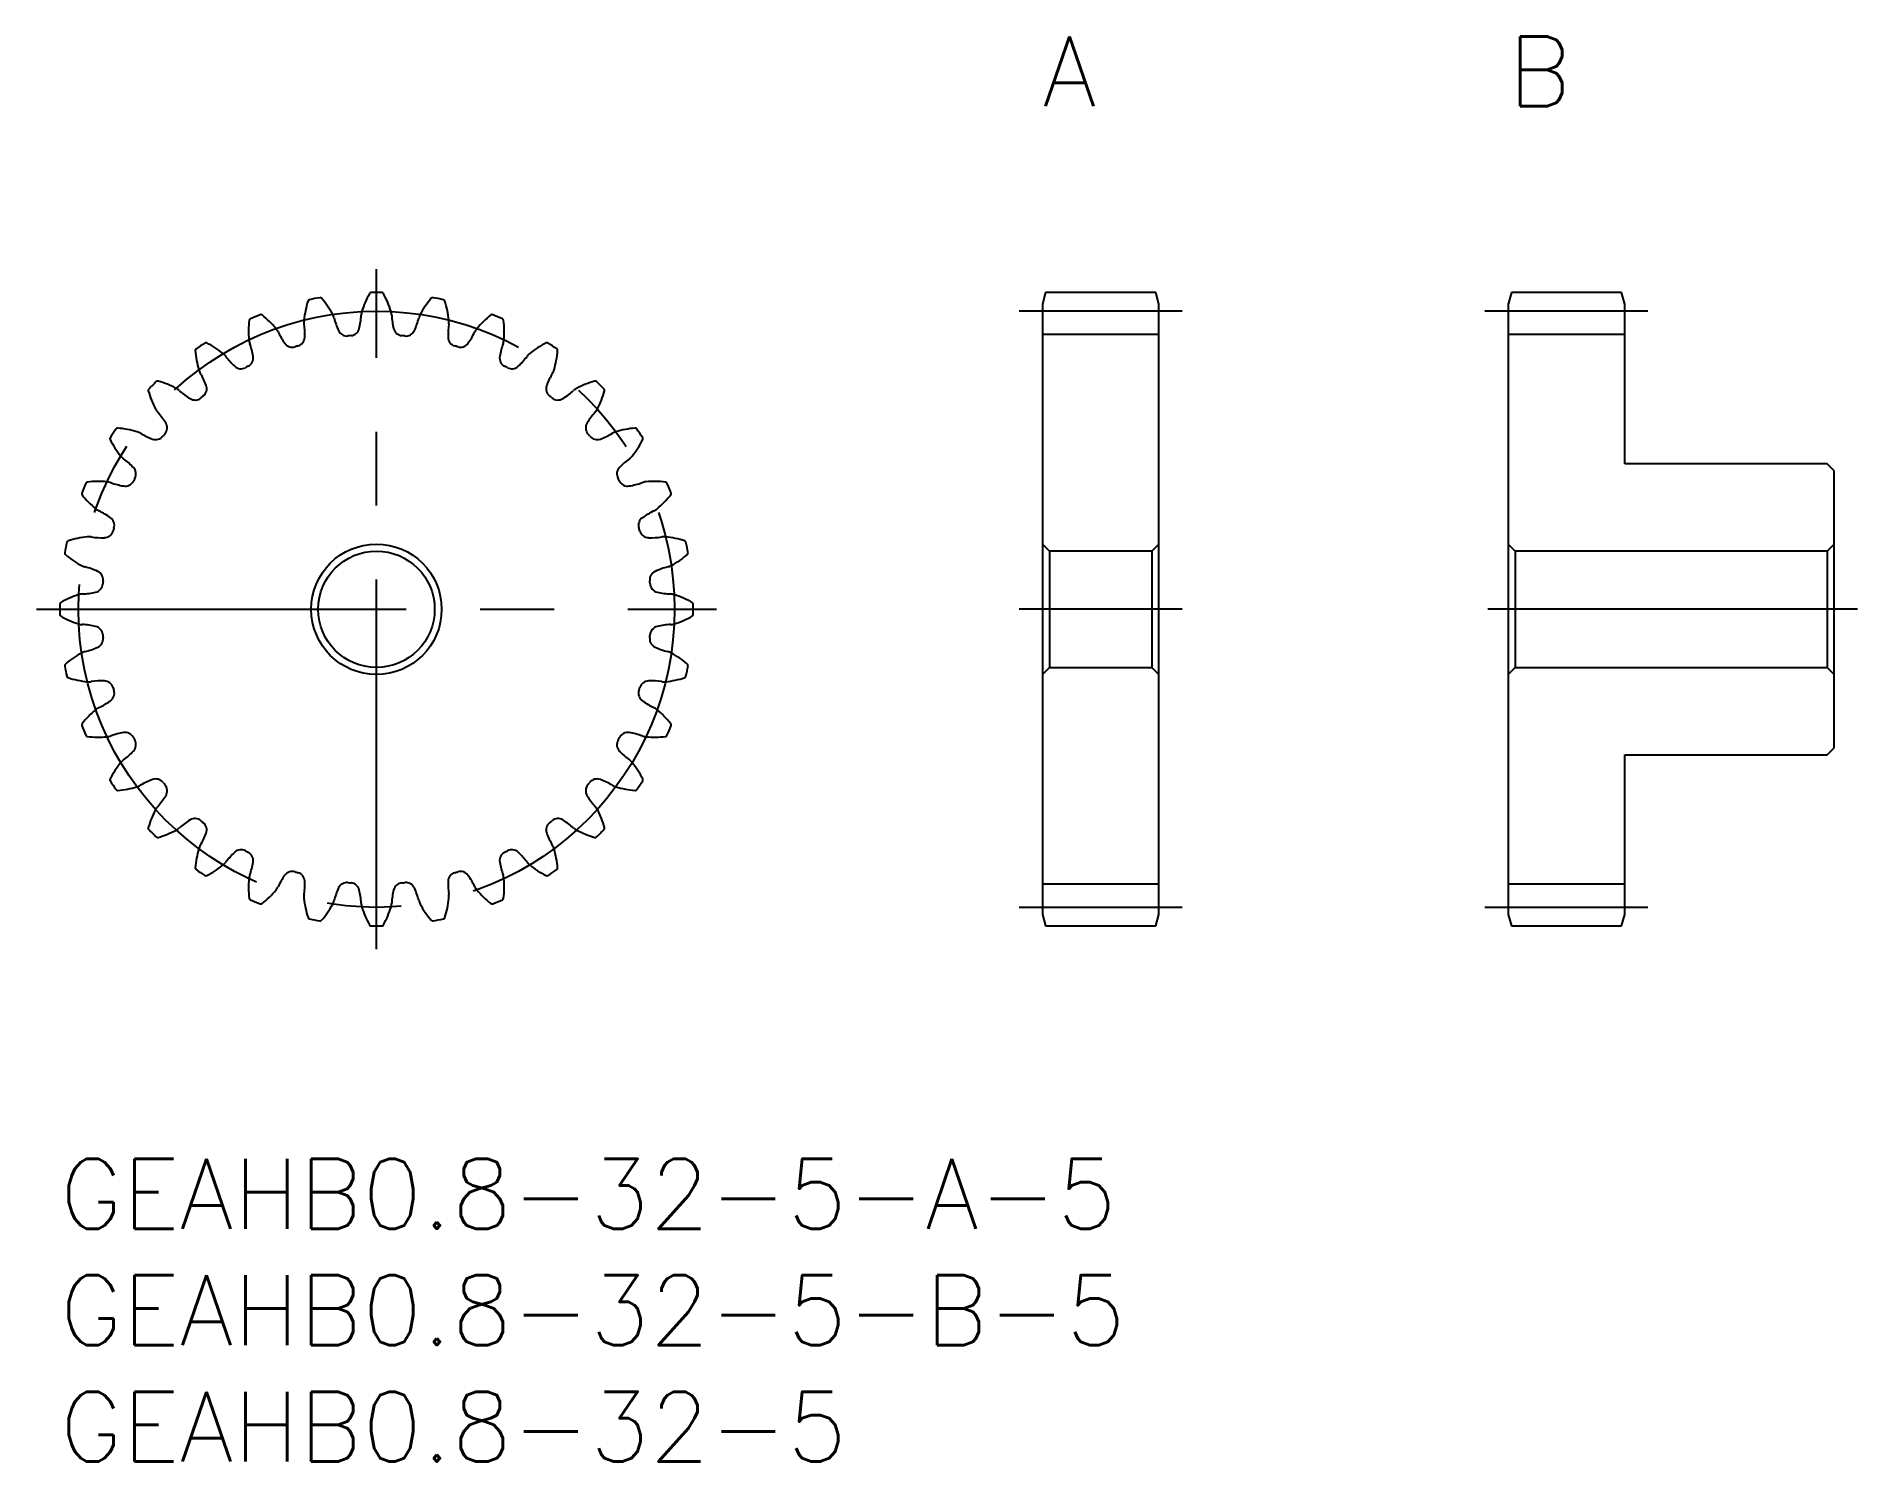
# Model space of a CAD drawing. Extents: x -1 to 77.2, y -13 to 48.2.
import ezdxf

# ---------------------------------------------------------------- set-up
doc = ezdxf.new("R2010")
doc.units = 0
doc.header["$LTSCALE"] = 0.5
doc.linetypes.add('CENTER', pattern=[50.8, 31.75, -6.35, 6.35, -6.35])
for name, color, linetype in [('MSM_CENTER', 1, 'CENTER'), ('MSM_CONTINUOUS', 7, 'CONTINUOUS'), ('MSM_PART_NUMBER', 7, 'CONTINUOUS')]:
    doc.layers.add(name, color=color, linetype=linetype)
doc.styles.get("Standard").update_dxf_attribs({"font": 'txt.shx', "height": 1, "bigfont": 'bigfont.shx'})

# ---------------------------------------------------------------- blocks, each defined once
blk = doc.blocks.new('*U3')
at = {"layer": 'MSM_PART_NUMBER'}
blk.add_text('A', height=3, dxfattribs=at).set_placement((42.2, 45.2))
blk = doc.blocks.new('*U4')
at = {"layer": 'MSM_PART_NUMBER'}
blk.add_text('B', height=3, dxfattribs=at).set_placement((62.2, 45.2))
blk = doc.blocks.new('*U5')
at = {"layer": 'MSM_PART_NUMBER'}
blk.add_text('GEAHB0.8-32-5-A-5', height=3, dxfattribs=at).set_placement((0, -3))
blk = doc.blocks.new('*U6')
at = {"layer": 'MSM_PART_NUMBER'}
blk.add_text('GEAHB0.8-32-5-B-5', height=3, dxfattribs=at).set_placement((0, -8))
blk = doc.blocks.new('*U7')
at = {"layer": 'MSM_PART_NUMBER'}
blk.add_text('GEAHB0.8-32-5', height=3, dxfattribs=at).set_placement((0, -13))

msp = doc.modelspace()

# ---------------------------------------------------------------- linework, layer by layer
at = {"layer": 'MSM_CENTER'}
for p, q in [((13.6, 9), (13.6, 38.2)), ((48.2, 36.4), (41.2, 36.4)), ((68.2, 36.4), (61.2, 36.4)), ((-1, 23.6), (28.2, 23.6)), ((48.2, 23.6), (41.2, 23.6)), ((77.2, 23.6), (61.2, 23.6)), ((48.2, 10.8), (41.2, 10.8)), ((68.2, 10.8), (61.2, 10.8))]:
    msp.add_line(p, q, dxfattribs=at)
msp.add_circle((13.6, 23.6), 12.8, dxfattribs=at)
at = {"layer": 'MSM_CONTINUOUS'}
for p, q in [((42.334, 37.2), (42.2, 36.7)), ((47.066, 37.2), (42.334, 37.2)), ((47.2, 36.7), (47.066, 37.2)), ((62.334, 37.2), (62.2, 36.7)), ((67.066, 37.2), (62.334, 37.2)), ((67.2, 36.7), (67.066, 37.2)), ((42.2, 36.7), (42.2, 10.5)), ((47.2, 10.5), (47.2, 36.7)), ((62.2, 36.7), (62.2, 10.5)), ((67.2, 29.85), (67.2, 36.7)), ((47.2, 35.4), (42.2, 35.4)), ((67.2, 35.4), (62.2, 35.4)), ((75.9, 29.85), (67.2, 29.85)), ((76.2, 29.55), (75.9, 29.85)), ((76.2, 17.65), (76.2, 29.55)), ((42.2, 26.4), (42.5, 26.1)), ((42.5, 26.1), (42.5, 21.1)), ((46.9, 26.1), (42.5, 26.1)), ((46.9, 26.1), (47.2, 26.4)), ((46.9, 26.1), (46.9, 21.1)), ((62.2, 26.4), (62.5, 26.1)), ((62.5, 26.1), (62.5, 21.1)), ((75.9, 26.1), (62.5, 26.1)), ((75.9, 26.1), (76.2, 26.4)), ((75.9, 26.1), (75.9, 21.1)), ((42.5, 21.1), (42.2, 20.8)), ((42.5, 21.1), (46.9, 21.1)), ((47.2, 20.8), (46.9, 21.1)), ((62.5, 21.1), (62.2, 20.8)), ((62.5, 21.1), (75.9, 21.1)), ((76.2, 20.8), (75.9, 21.1)), ((67.2, 10.5), (67.2, 17.35)), ((67.2, 17.35), (75.9, 17.35)), ((75.9, 17.35), (76.2, 17.65)), ((47.2, 11.8), (42.2, 11.8)), ((67.2, 11.8), (62.2, 11.8)), ((42.2, 10.5), (42.334, 10)), ((47.066, 10), (47.2, 10.5)), ((62.2, 10.5), (62.334, 10)), ((67.066, 10), (67.2, 10.5)), ((42.334, 10), (47.066, 10)), ((62.334, 10), (67.066, 10))]:
    msp.add_line(p, q, dxfattribs=at)
for radius in [2.8, 2.5]:
    msp.add_circle((13.6, 23.6), radius, dxfattribs=at)
for centre, radius, start, end in [((14.468, 35.603), 4, 161.99801, 174.0625), ((10.74, 36.814), 0.08, 102.21124, 161.99801), ((13.6, 23.6), 13.6, 100.28876, 102.21124), ((11.185, 36.903), 0.08, 40.50199, 100.28876), ((8.205, 34.357), 4, 28.4375, 40.50199), ((16.793, 35.203), 4, 150.74801, 162.8125), ((13.373, 37.118), 0.08, 90.96124, 150.74801), ((13.6, 23.6), 13.6, 89.03876, 90.96124), ((13.827, 37.118), 0.08, 29.25199, 89.03876), ((10.407, 35.203), 4, 17.1875, 29.25199), ((18.995, 34.357), 4, 139.49801, 151.5625), ((16.015, 36.903), 0.08, 79.71124, 139.49802), ((13.6, 23.6), 13.6, 77.78876, 79.71124), ((16.46, 36.814), 0.08, 18.00199, 77.78876), ((12.732, 35.603), 4, 5.9375, 18.00199), ((12.11, 35.541), 4, 173.24801, 185.3125), ((8.217, 36.002), 0.08, 113.46124, 173.24801), ((13.6, 23.6), 13.6, 111.53876, 113.46124), ((8.636, 36.176), 0.08, 51.75199, 111.53876), ((6.21, 33.097), 4, 39.6875, 51.75199), ((11.144, 35.948), 0.657, 174.06249, 188.32782), ((11.144, 35.948), 0.657, 14.17218, 28.43752), ((14.884, 36.893), 3.2, 194.17217, 204.44332), ((9.748, 36.387), 3.2, 346.80668, 357.07783), ((13.6, 36.19), 0.657, 162.81249, 177.07782), ((13.6, 36.19), 0.657, 2.92218, 17.18752), ((17.452, 36.387), 3.2, 182.92217, 193.19332), ((12.316, 36.893), 3.2, 335.55668, 345.82783), ((16.056, 35.948), 0.657, 151.56249, 165.82782), ((16.056, 35.948), 0.657, 351.67218, 5.93751), ((20.99, 33.097), 4, 128.24801, 140.3125), ((18.564, 36.176), 0.08, 68.46124, 128.24801), ((13.6, 23.6), 13.6, 66.53876, 68.46124), ((18.983, 36.002), 0.08, 6.75199, 66.53876), ((15.09, 35.541), 4, 354.6875, 6.75199), ((8.782, 35.232), 0.657, 25.42218, 39.68752), ((12.266, 36.888), 3.2, 205.42217, 215.69332), ((10.125, 35.295), 0.4, 286.54713, 358.05668), ((7.327, 35.39), 3.2, 358.05668, 8.32783), ((12.335, 35.734), 0.4, 204.44332, 275.95289), ((13.6, 23.6), 11.8, 95.29713, 95.95286), ((12.474, 35.748), 0.4, 275.29713, 346.80668), ((14.726, 35.748), 0.4, 193.19332, 264.70289), ((13.6, 23.6), 11.8, 84.04713, 84.70286), ((14.865, 35.734), 0.4, 264.04713, 335.55668), ((19.873, 35.39), 3.2, 171.67217, 181.94332), ((17.075, 35.295), 0.4, 181.94332, 253.45291), ((14.934, 36.888), 3.2, 324.30668, 334.57783), ((18.418, 35.232), 0.657, 140.31249, 154.57782), ((5.901, 34.714), 0.08, 124.71124, 184.49801), ((9.809, 35.021), 4, 184.49801, 196.5625), ((13.6, 23.6), 13.6, 122.78876, 124.71124), ((6.278, 34.966), 0.08, 63.00199, 122.78876), ((4.499, 31.473), 4, 50.9375, 63.00199), ((6.605, 34.068), 0.657, 36.67218, 50.93752), ((9.699, 36.372), 3.2, 216.67217, 226.94332), ((7.911, 34.392), 0.4, 297.79713, 9.30668), ((8.782, 35.232), 0.657, 185.31248, 199.57782), ((5.147, 33.939), 3.2, 9.30668, 19.57783), ((9.992, 35.254), 0.4, 215.69332, 287.20284), ((13.6, 23.6), 11.8, 106.54713, 107.20287), ((13.6, 23.6), 11.8, 72.79713, 73.45286), ((17.208, 35.254), 0.4, 252.79713, 324.30668), ((19.289, 34.392), 0.4, 170.69331, 242.20287), ((22.053, 33.939), 3.2, 160.42217, 170.69332), ((18.418, 35.232), 0.657, 340.42218, 354.68751), ((17.501, 36.372), 3.2, 313.05668, 323.32783), ((20.595, 34.068), 0.657, 129.06249, 143.32782), ((22.701, 31.473), 4, 116.99801, 129.0625), ((20.922, 34.966), 0.08, 57.21124, 116.99801), ((13.6, 23.6), 13.6, 55.28876, 57.21124), ((17.391, 35.021), 4, 343.4375, 355.50199), ((21.299, 34.714), 0.08, 355.50199, 55.28876), ((6.605, 34.068), 0.657, 196.56249, 210.82782), ((3.293, 32.092), 3.2, 20.55668, 30.82783), ((7.787, 34.326), 0.4, 226.94332, 298.45284), ((13.6, 23.6), 11.8, 117.79713, 118.45287), ((13.6, 23.6), 11.8, 61.54713, 62.20287), ((19.413, 34.326), 0.4, 241.54713, 313.05668), ((23.907, 32.092), 3.2, 149.17217, 159.44332), ((20.595, 34.068), 0.657, 329.17218, 343.43751), ((3.881, 32.998), 0.08, 135.96124, 195.74801), ((7.654, 34.062), 4, 195.74801, 207.8125), ((13.6, 23.6), 13.6, 134.03876, 135.96124), ((4.202, 33.319), 0.08, 74.25199, 134.03876), ((3.138, 29.546), 4, 62.1875, 74.25199), ((4.697, 32.503), 0.657, 47.92218, 62.18752), ((7.282, 35.366), 3.2, 227.92217, 238.19332), ((5.914, 33.075), 0.4, 309.04713, 20.55668), ((21.286, 33.075), 0.4, 159.44331, 230.95287), ((19.918, 35.366), 3.2, 301.80668, 312.07783), ((22.503, 32.503), 0.657, 117.81249, 132.07782), ((24.062, 29.546), 4, 105.74801, 117.8125), ((22.998, 33.319), 0.08, 45.96124, 105.74801), ((13.6, 23.6), 13.6, 44.03876, 45.96124), ((19.546, 34.062), 4, 332.1875, 344.25199), ((23.319, 32.998), 0.08, 344.25199, 44.03876), ((4.697, 32.503), 0.657, 207.81249, 222.07782), ((1.834, 29.918), 3.2, 31.80668, 42.07783), ((5.807, 32.986), 0.4, 238.19332, 309.70284), ((13.6, 23.6), 11.8, 129.04713, 129.70287), ((13.6, 23.6), 11.8, 50.29713, 50.95287), ((21.393, 32.986), 0.4, 230.29713, 301.80668), ((25.366, 29.918), 3.2, 137.92217, 148.19332), ((22.503, 32.503), 0.657, 317.92218, 332.18752), ((13.6, 23.6), 13.6, 145.28876, 147.21124), ((2.486, 31.299), 0.08, 85.50199, 145.28876), ((2.179, 27.391), 4, 73.4375, 85.50199), ((4.214, 31.393), 0.4, 320.29713, 31.80668), ((22.986, 31.393), 0.4, 148.19332, 219.70287), ((25.021, 27.391), 4, 94.49801, 106.5625), ((24.714, 31.299), 0.08, 34.71124, 94.49801), ((13.6, 23.6), 13.6, 32.78876, 34.71124), ((2.234, 30.922), 0.08, 147.21124, 206.99801), ((5.727, 32.701), 4, 206.99801, 219.0625), ((3.132, 30.595), 0.657, 59.17218, 73.43752), ((5.108, 33.907), 3.2, 239.17217, 249.44332), ((4.125, 31.286), 0.4, 249.44332, 320.95284), ((13.6, 23.6), 11.8, 140.29713, 140.95287), ((13.6, 23.6), 11.8, 39.04713, 39.70287), ((23.075, 31.286), 0.4, 219.04713, 290.55668), ((22.092, 33.907), 3.2, 290.55668, 300.82783), ((24.068, 30.595), 0.657, 106.56249, 120.82782), ((21.473, 32.701), 4, 320.9375, 333.00199), ((24.966, 30.922), 0.08, 333.00199, 32.78876), ((3.132, 30.595), 0.657, 219.06248, 233.32782), ((0.828, 27.501), 3.2, 43.05668, 53.32783), ((26.372, 27.501), 3.2, 126.67217, 136.94332), ((24.068, 30.595), 0.657, 306.67218, 320.93752), ((13.6, 23.6), 13.6, 156.53876, 158.46124), ((1.198, 28.983), 0.08, 96.75199, 156.53876), ((1.659, 25.09), 4, 84.6875, 96.75199), ((1.968, 28.418), 0.657, 70.42218, 84.68752), ((3.261, 32.053), 3.2, 250.42217, 260.69332), ((2.808, 29.289), 0.4, 260.69332, 332.20289), ((13.6, 23.6), 11.8, 151.54713, 152.20286), ((2.874, 29.413), 0.4, 331.54713, 43.05668), ((24.326, 29.413), 0.4, 136.94332, 208.45287), ((13.6, 23.6), 11.8, 27.79713, 28.45287), ((24.392, 29.289), 0.4, 207.79713, 279.30668), ((23.939, 32.053), 3.2, 279.30668, 289.57783), ((25.232, 28.418), 0.657, 95.31249, 109.57782), ((25.541, 25.09), 4, 83.24801, 95.3125), ((26.002, 28.983), 0.08, 23.46124, 83.24801), ((13.6, 23.6), 13.6, 21.53876, 23.46124), ((1.024, 28.564), 0.08, 158.46124, 218.24801), ((4.103, 30.99), 4, 218.24801, 230.3125), ((23.097, 30.99), 4, 309.6875, 321.75199), ((26.176, 28.564), 0.08, 321.75199, 21.53876), ((1.968, 28.418), 0.657, 230.31249, 244.57782), ((0.312, 24.934), 3.2, 54.30668, 64.57783), ((1.946, 27.208), 0.4, 342.79713, 54.30668), ((25.254, 27.208), 0.4, 125.69332, 197.20287), ((26.888, 24.934), 3.2, 115.42217, 125.69332), ((25.232, 28.418), 0.657, 295.42218, 309.68751), ((1.597, 22.732), 4, 95.9375, 108.00199), ((1.252, 26.056), 0.657, 81.67218, 95.93752), ((1.81, 29.873), 3.2, 261.67217, 271.94332), ((1.905, 27.075), 0.4, 271.94332, 343.45289), ((13.6, 23.6), 11.8, 162.79713, 163.45286), ((13.6, 23.6), 11.8, 16.54713, 17.20287), ((25.295, 27.075), 0.4, 196.54713, 268.05668), ((25.39, 29.873), 3.2, 268.05668, 278.32783), ((25.948, 26.056), 0.657, 84.06249, 98.32782), ((25.603, 22.732), 4, 71.99801, 84.0625), ((0.297, 26.015), 0.08, 169.71124, 229.49801), ((13.6, 23.6), 13.6, 167.78876, 169.71124), ((2.843, 28.995), 4, 229.49801, 241.5625), ((0.386, 26.46), 0.08, 108.00199, 167.78876), ((24.357, 28.995), 4, 298.4375, 310.50199), ((26.814, 26.46), 0.08, 12.21124, 71.99802), ((13.6, 23.6), 13.6, 10.28876, 12.21124), ((26.903, 26.015), 0.08, 310.50199, 10.28876), ((1.252, 26.056), 0.657, 241.56249, 255.82782), ((0.307, 22.316), 3.2, 65.55668, 75.82783), ((1.466, 24.865), 0.4, 354.04713, 65.55668), ((25.734, 24.865), 0.4, 114.44332, 185.95289), ((26.893, 22.316), 3.2, 104.17217, 114.44332), ((25.948, 26.056), 0.657, 284.17218, 298.43751), ((1.01, 23.6), 0.657, 92.92218, 107.18752), ((0.813, 27.452), 3.2, 272.92217, 283.19332), ((1.452, 24.726), 0.4, 283.19332, 354.70289), ((13.6, 23.6), 11.8, 174.04713, 174.70286), ((13.6, 23.6), 11.8, 5.29713, 5.95286), ((25.748, 24.726), 0.4, 185.29713, 256.80668), ((26.387, 27.452), 3.2, 256.80668, 267.07783), ((26.19, 23.6), 0.657, 72.81249, 87.07782), ((13.6, 23.6), 13.6, 179.03876, 180.96124), ((0.082, 23.827), 0.08, 119.25199, 179.03876), ((1.997, 20.407), 4, 107.1875, 119.25199), ((25.203, 20.407), 4, 60.74801, 72.8125), ((27.118, 23.827), 0.08, 0.96124, 60.74802), ((13.6, 23.6), 13.6, 359.03876, 0.96124), ((0.082, 23.373), 0.08, 180.96124, 240.74801), ((1.997, 26.793), 4, 240.74801, 252.8125), ((1.01, 23.6), 0.657, 252.81249, 267.07782), ((0.813, 19.748), 3.2, 76.80668, 87.07783), ((1.452, 22.474), 0.4, 5.29713, 76.80668), ((25.748, 22.474), 0.4, 103.19332, 174.70289), ((26.387, 19.748), 3.2, 92.92217, 103.19332), ((26.19, 23.6), 0.657, 272.92218, 287.18752), ((25.203, 26.793), 4, 287.1875, 299.25199), ((27.118, 23.373), 0.08, 299.25199, 359.03876), ((0.307, 24.884), 3.2, 284.17217, 294.44332), ((1.466, 22.335), 0.4, 294.44332, 5.95289), ((13.6, 23.6), 11.8, 185.29713, 185.95286), ((25.734, 22.335), 0.4, 174.04713, 245.55668), ((13.6, 23.6), 11.8, 354.04713, 354.70286), ((26.893, 24.884), 3.2, 245.55668, 255.82783), ((0.297, 21.185), 0.08, 130.50199, 190.28876), ((13.6, 23.6), 13.6, 190.28876, 192.21124), ((2.843, 18.205), 4, 118.4375, 130.50199), ((1.252, 21.144), 0.657, 104.17218, 118.43752), ((25.948, 21.144), 0.657, 61.56249, 75.82782), ((24.357, 18.205), 4, 49.49801, 61.5625), ((13.6, 23.6), 13.6, 347.78876, 349.71124), ((26.903, 21.185), 0.08, 349.71124, 49.49802), ((0.386, 20.74), 0.08, 192.21124, 251.99801), ((1.597, 24.468), 4, 251.99801, 264.0625), ((1.252, 21.144), 0.657, 264.06249, 278.32782), ((1.81, 17.327), 3.2, 88.05668, 98.32783), ((1.905, 20.125), 0.4, 16.54713, 88.05668), ((25.295, 20.125), 0.4, 91.94332, 163.45289), ((25.39, 17.327), 3.2, 81.67217, 91.94332), ((25.948, 21.144), 0.657, 261.67218, 275.93752), ((25.603, 24.468), 4, 275.9375, 288.00199), ((26.814, 20.74), 0.08, 288.00199, 347.78876), ((0.312, 22.266), 3.2, 295.42217, 305.69332), ((1.946, 19.992), 0.4, 305.69332, 17.20287), ((13.6, 23.6), 11.8, 196.54713, 197.20287), ((25.254, 19.992), 0.4, 162.79713, 234.30668), ((13.6, 23.6), 11.8, 342.79713, 343.45286), ((26.888, 22.266), 3.2, 234.30668, 244.57783), ((4.103, 16.21), 4, 129.6875, 141.75199), ((1.968, 18.782), 0.657, 115.42218, 129.68752), ((25.232, 18.782), 0.657, 50.31249, 64.57782), ((23.097, 16.21), 4, 38.24801, 50.3125), ((1.024, 18.636), 0.08, 141.75199, 201.53876), ((13.6, 23.6), 13.6, 201.53876, 203.46124), ((1.198, 18.217), 0.08, 203.46124, 263.24801), ((1.659, 22.11), 4, 263.24801, 275.3125), ((1.968, 18.782), 0.657, 275.31249, 289.57782), ((3.261, 15.147), 3.2, 99.30668, 109.57783), ((2.808, 17.911), 0.4, 27.79713, 99.30668), ((13.6, 23.6), 11.8, 207.79713, 208.45286), ((13.6, 23.6), 11.8, 331.54713, 332.20286), ((24.392, 17.911), 0.4, 80.69332, 152.20289), ((23.939, 15.147), 3.2, 70.42217, 80.69332), ((25.232, 18.782), 0.657, 250.42218, 264.68752), ((25.541, 22.11), 4, 264.6875, 276.75199), ((26.002, 18.217), 0.08, 276.75199, 336.53876), ((13.6, 23.6), 13.6, 336.53876, 338.46124), ((26.176, 18.636), 0.08, 338.46124, 38.24802), ((0.828, 19.699), 3.2, 306.67217, 316.94332), ((2.874, 17.787), 0.4, 316.94332, 28.45289), ((24.326, 17.787), 0.4, 151.54713, 223.05668), ((26.372, 19.699), 3.2, 223.05668, 233.32783), ((5.727, 14.499), 4, 140.9375, 153.00199), ((3.132, 16.605), 0.657, 126.67218, 140.93752), ((24.068, 16.605), 0.657, 39.06249, 53.32782), ((21.473, 14.499), 4, 26.99801, 39.0625), ((2.234, 16.278), 0.08, 153.00199, 212.78876), ((13.6, 23.6), 13.6, 212.78876, 214.71124), ((2.486, 15.901), 0.08, 214.71124, 274.49801), ((2.179, 19.809), 4, 274.49801, 286.5625), ((3.132, 16.605), 0.657, 286.56249, 300.82782), ((5.108, 13.293), 3.2, 110.55668, 120.82783), ((4.125, 15.914), 0.4, 39.04713, 110.55668), ((13.6, 23.6), 11.8, 219.04713, 219.70286), ((4.214, 15.807), 0.4, 328.19332, 39.70289), ((22.986, 15.807), 0.4, 140.29713, 211.80668), ((13.6, 23.6), 11.8, 320.29713, 320.95286), ((23.075, 15.914), 0.4, 69.44332, 140.95289), ((22.092, 13.293), 3.2, 59.17217, 69.44332), ((24.068, 16.605), 0.657, 239.17218, 253.43752), ((25.021, 19.809), 4, 253.4375, 265.50199), ((24.714, 15.901), 0.08, 265.50199, 325.28876), ((13.6, 23.6), 13.6, 325.28876, 327.21124), ((24.966, 16.278), 0.08, 327.21124, 26.99801), ((7.654, 13.138), 4, 152.1875, 164.25199), ((4.697, 14.697), 0.657, 137.92218, 152.18752), ((1.834, 17.282), 3.2, 317.92217, 328.19332), ((25.366, 17.282), 3.2, 211.80668, 222.07783), ((22.503, 14.697), 0.657, 27.81249, 42.07782), ((19.546, 13.138), 4, 15.74801, 27.8125), ((3.881, 14.202), 0.08, 164.25199, 224.03876), ((13.6, 23.6), 13.6, 224.03876, 225.96124), ((3.138, 17.654), 4, 285.74801, 297.8125), ((4.697, 14.697), 0.657, 297.81249, 312.07782), ((7.282, 11.834), 3.2, 121.80668, 132.07783), ((5.807, 14.214), 0.4, 50.29713, 121.80668), ((13.6, 23.6), 11.8, 230.29713, 230.95286), ((5.914, 14.125), 0.4, 339.44332, 50.95289), ((21.286, 14.125), 0.4, 129.04713, 200.55668), ((13.6, 23.6), 11.8, 309.04713, 309.70286), ((21.393, 14.214), 0.4, 58.19332, 129.70289), ((19.918, 11.834), 3.2, 47.92217, 58.19332), ((22.503, 14.697), 0.657, 227.92218, 242.18752), ((24.062, 17.654), 4, 242.1875, 254.25199), ((13.6, 23.6), 13.6, 314.03876, 315.96124), ((23.319, 14.202), 0.08, 315.96124, 15.74801), ((4.202, 13.881), 0.08, 225.96124, 285.74801), ((9.809, 12.179), 4, 163.4375, 175.50199), ((6.605, 13.132), 0.657, 149.17218, 163.43752), ((3.293, 15.108), 3.2, 329.17217, 339.44332), ((23.907, 15.108), 3.2, 200.55668, 210.82783), ((20.595, 13.132), 0.657, 16.56249, 30.82782), ((17.391, 12.179), 4, 4.49801, 16.5625), ((22.998, 13.881), 0.08, 254.25199, 314.03876), ((4.499, 15.727), 4, 296.99801, 309.0625), ((6.605, 13.132), 0.657, 309.06249, 323.32782), ((9.699, 10.828), 3.2, 133.05668, 143.32783), ((7.787, 12.874), 0.4, 61.54713, 133.05668), ((13.6, 23.6), 11.8, 241.54713, 242.20286), ((7.911, 12.808), 0.4, 350.69332, 62.20289), ((5.147, 13.261), 3.2, 340.42217, 350.69332), ((19.289, 12.808), 0.4, 117.79713, 189.30668), ((22.053, 13.261), 3.2, 189.30668, 199.57783), ((13.6, 23.6), 11.8, 297.79713, 298.45286), ((19.413, 12.874), 0.4, 46.94332, 118.45289), ((17.501, 10.828), 3.2, 36.67217, 46.94332), ((20.595, 13.132), 0.657, 216.67218, 230.93752), ((22.701, 15.727), 4, 230.9375, 243.00199), ((5.901, 12.486), 0.08, 175.50199, 235.28876), ((13.6, 23.6), 13.6, 235.28876, 237.21124), ((6.278, 12.234), 0.08, 237.21124, 296.99801), ((12.11, 11.659), 4, 174.6875, 186.75199), ((8.782, 11.968), 0.657, 160.42218, 174.68752), ((12.266, 10.312), 3.2, 144.30668, 154.57783), ((9.992, 11.946), 0.4, 72.79713, 144.30668), ((13.6, 23.6), 11.8, 252.79713, 253.45287), ((10.125, 11.905), 0.4, 1.94332, 73.45287), ((7.327, 11.81), 3.2, 351.67217, 1.94332), ((12.335, 11.466), 0.4, 84.04713, 155.55668), ((13.6, 23.6), 11.8, 264.04713, 264.70287), ((12.474, 11.452), 0.4, 13.19332, 84.70287), ((14.726, 11.452), 0.4, 95.29713, 166.80668), ((13.6, 23.6), 11.8, 275.29713, 275.95286), ((14.865, 11.466), 0.4, 24.44332, 95.95289), ((19.873, 11.81), 3.2, 178.05668, 188.32783), ((17.075, 11.905), 0.4, 106.54713, 178.05668), ((13.6, 23.6), 11.8, 286.54713, 287.20286), ((17.208, 11.946), 0.4, 35.69332, 107.20289), ((14.934, 10.312), 3.2, 25.42217, 35.69332), ((18.418, 11.968), 0.657, 5.31249, 19.57782), ((15.09, 11.659), 4, 353.24801, 5.3125), ((20.922, 12.234), 0.08, 243.00199, 302.78876), ((13.6, 23.6), 13.6, 302.78876, 304.71124), ((21.299, 12.486), 0.08, 304.71124, 4.49802), ((8.217, 11.198), 0.08, 186.75199, 246.53876), ((13.6, 23.6), 13.6, 246.53876, 248.46124), ((8.636, 11.024), 0.08, 248.46124, 308.24801), ((6.21, 14.103), 4, 308.24801, 320.3125), ((8.782, 11.968), 0.657, 320.31249, 334.57782), ((11.144, 11.252), 0.657, 171.67218, 185.93752), ((14.468, 11.597), 4, 185.9375, 198.00199), ((11.144, 11.252), 0.657, 331.56249, 345.82782), ((14.884, 10.307), 3.2, 155.55668, 165.82783), ((9.748, 10.813), 3.2, 2.92217, 13.19332), ((13.6, 11.01), 0.657, 182.92218, 197.18752), ((13.6, 11.01), 0.657, 342.81249, 357.07782), ((17.452, 10.813), 3.2, 166.80668, 177.07783), ((12.316, 10.307), 3.2, 14.17217, 24.44332), ((16.056, 11.252), 0.657, 194.17218, 208.43752), ((12.732, 11.597), 4, 341.99801, 354.0625), ((16.056, 11.252), 0.657, 354.06249, 8.32782), ((18.418, 11.968), 0.657, 205.42218, 219.68752), ((20.99, 14.103), 4, 219.6875, 231.75199), ((18.564, 11.024), 0.08, 231.75199, 291.53876), ((13.6, 23.6), 13.6, 291.53876, 293.46124), ((18.983, 11.198), 0.08, 293.46124, 353.24802), ((10.74, 10.386), 0.08, 198.00199, 257.78876), ((13.6, 23.6), 13.6, 257.78876, 259.71124), ((11.185, 10.297), 0.08, 259.71124, 319.49801), ((8.205, 12.843), 4, 319.49801, 331.5625), ((16.793, 11.997), 4, 197.1875, 209.25199), ((10.407, 11.997), 4, 330.74801, 342.8125), ((18.995, 12.843), 4, 208.4375, 220.50199), ((16.015, 10.297), 0.08, 220.50199, 280.28876), ((13.6, 23.6), 13.6, 280.28876, 282.21124), ((16.46, 10.386), 0.08, 282.21124, 341.99802), ((13.373, 10.082), 0.08, 209.25199, 269.03876), ((13.6, 23.6), 13.6, 269.03876, 270.96124), ((13.827, 10.082), 0.08, 270.96124, 330.74802)]:
    msp.add_arc(centre, radius, start, end, dxfattribs=at)

# ---------------------------------------------------------------- block references
for name in ['*U3', '*U4', '*U5', '*U6', '*U7']:
    msp.add_blockref(name, (0, 0), dxfattribs=at)

doc.saveas('drawing.dxf')
